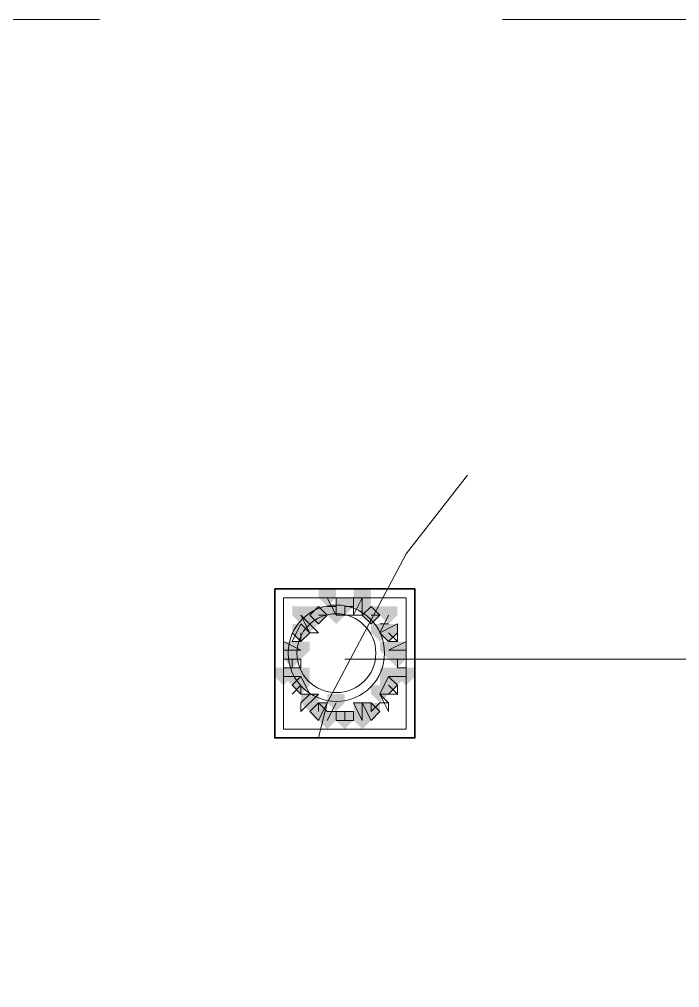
# Model space of a CAD drawing. Header units: millimetres. Extents: x 2315 to 4619, y 1334 to 1897.
# Drawn here: x 3926.3 to 3930.9, y 1554.92 to 1561.67 of the extents above; entities that cross this region are included whole.
import ezdxf

# ---------------------------------------------------------------- set-up
doc = ezdxf.new("R2010")
doc.units = ezdxf.units.MM
doc.linetypes.add('PDF_IMPORT', pattern=[1, 0.8, -0.2])
for name, color, linetype, true_color in [('PDF_10', 7, 'Continuous', 0x00b85c), ('PDF_AXIS', 7, 'Continuous', 0x00b85c), ('PDF_柱构件', 7, 'Continuous', 0x00b85c), ('PDF_转运站初步方案', 7, 'Continuous', 0x00b85c)]:
    doc.layers.add(name, color=color, linetype=linetype, true_color=true_color)
doc.layers.add('PDF_中心线层', color=1, linetype='Continuous')
doc.layers.add('PDF_粗实线层', color=7, linetype='Continuous')

msp = doc.modelspace()

# ---------------------------------------------------------------- hatches: boundary and pattern name
at = {"layer": 'PDF_10', "transparency": 33554559}
for points in [[(3928.3809, 1557.5774), (3928.3198, 1557.5774), (3928.3198, 1557.5163), (3928.3809, 1557.4552), (3928.442, 1557.5163), (3928.442, 1557.5774)], [(3928.3809, 1557.5774), (3928.3198, 1557.5774), (3928.3198, 1557.5163), (3928.3809, 1557.4552), (3928.442, 1557.5163), (3928.442, 1557.5774)], [(3928.3809, 1557.5774), (3928.3198, 1557.5774), (3928.3198, 1557.5163), (3928.3809, 1557.4552), (3928.442, 1557.5163), (3928.442, 1557.5774)], [(3928.5641, 1557.6385), (3928.5031, 1557.6385), (3928.5031, 1557.5774), (3928.5641, 1557.5163), (3928.6252, 1557.5774), (3928.6252, 1557.6385)], [(3928.5641, 1557.6385), (3928.5031, 1557.6385), (3928.5031, 1557.5774), (3928.5641, 1557.5163), (3928.6252, 1557.5774), (3928.6252, 1557.6385)], [(3928.7474, 1557.5774), (3928.6863, 1557.5774), (3928.6863, 1557.5163), (3928.7474, 1557.4552), (3928.8085, 1557.5163), (3928.8085, 1557.5774)], [(3928.7474, 1557.5774), (3928.6863, 1557.5774), (3928.6863, 1557.5163), (3928.7474, 1557.4552), (3928.8085, 1557.5163), (3928.8085, 1557.5774)], [(3928.7474, 1557.5774), (3928.6863, 1557.5774), (3928.6863, 1557.5163), (3928.7474, 1557.4552), (3928.8085, 1557.5163), (3928.8085, 1557.5774)], [(3928.2587, 1557.4552), (3928.1976, 1557.4552), (3928.1976, 1557.3941), (3928.2587, 1557.333), (3928.3198, 1557.3941), (3928.3198, 1557.4552)], [(3928.2587, 1557.4552), (3928.1976, 1557.4552), (3928.1976, 1557.3941), (3928.2587, 1557.333), (3928.3198, 1557.3941), (3928.3198, 1557.4552)], [(3928.8695, 1557.4552), (3928.8085, 1557.4552), (3928.8085, 1557.3941), (3928.8695, 1557.333), (3928.9306, 1557.3941), (3928.9306, 1557.4552)], [(3928.8695, 1557.4552), (3928.8085, 1557.4552), (3928.8085, 1557.3941), (3928.8695, 1557.333), (3928.9306, 1557.3941), (3928.9306, 1557.4552)], [(3928.1976, 1557.272), (3928.1366, 1557.272), (3928.1366, 1557.2109), (3928.1976, 1557.1498), (3928.2587, 1557.2109), (3928.2587, 1557.272)], [(3928.1976, 1557.272), (3928.1366, 1557.272), (3928.1366, 1557.2109), (3928.1976, 1557.1498), (3928.2587, 1557.2109), (3928.2587, 1557.272)], [(3928.1976, 1557.272), (3928.1366, 1557.272), (3928.1366, 1557.2109), (3928.1976, 1557.1498), (3928.2587, 1557.2109), (3928.2587, 1557.272)], [(3928.9306, 1557.272), (3928.8695, 1557.272), (3928.8695, 1557.2109), (3928.9306, 1557.1498), (3928.9917, 1557.2109), (3928.9917, 1557.272)], [(3928.9306, 1557.272), (3928.8695, 1557.272), (3928.8695, 1557.2109), (3928.9306, 1557.1498), (3928.9917, 1557.2109), (3928.9917, 1557.272)], [(3928.2587, 1557.0887), (3928.1976, 1557.0887), (3928.1976, 1557.0276), (3928.2587, 1556.9666), (3928.3198, 1557.0276), (3928.3198, 1557.0887)], [(3928.2587, 1557.0887), (3928.1976, 1557.0887), (3928.1976, 1557.0276), (3928.2587, 1556.9666), (3928.3198, 1557.0276), (3928.3198, 1557.0887)], [(3928.8695, 1557.0887), (3928.8085, 1557.0887), (3928.8085, 1557.0276), (3928.8695, 1556.9666), (3928.9306, 1557.0276), (3928.9306, 1557.0887)], [(3928.8695, 1557.0887), (3928.8085, 1557.0887), (3928.8085, 1557.0276), (3928.8695, 1556.9666), (3928.9306, 1557.0276), (3928.9306, 1557.0887)], [(3928.3809, 1556.9055), (3928.3198, 1556.9055), (3928.3198, 1556.8444), (3928.3809, 1556.7833), (3928.442, 1556.8444), (3928.442, 1556.9055)], [(3928.3809, 1556.9055), (3928.3198, 1556.9055), (3928.3198, 1556.8444), (3928.3809, 1556.7833), (3928.442, 1556.8444), (3928.442, 1556.9055)], [(3928.7474, 1556.9055), (3928.6863, 1556.9055), (3928.6863, 1556.8444), (3928.7474, 1556.7833), (3928.8085, 1556.8444), (3928.8085, 1556.9055)], [(3928.7474, 1556.9055), (3928.6863, 1556.9055), (3928.6863, 1556.8444), (3928.7474, 1556.7833), (3928.8085, 1556.8444), (3928.8085, 1556.9055)], [(3928.5641, 1556.8444), (3928.5031, 1556.8444), (3928.5031, 1556.7833), (3928.5641, 1556.7222), (3928.6252, 1556.7833), (3928.6252, 1556.8444)], [(3928.5641, 1556.8444), (3928.5031, 1556.8444), (3928.5031, 1556.7833), (3928.5641, 1556.7222), (3928.6252, 1556.7833), (3928.6252, 1556.8444)]]:
    msp.add_hatch(color=6, dxfattribs=at).paths.add_polyline_path(points)
at = {"layer": 'PDF_柱构件', "transparency": 33554559}
for points in [[(3928.442, 1557.6995), (3928.3809, 1557.6995), (3928.3809, 1557.6385), (3928.442, 1557.5774), (3928.5031, 1557.6385), (3928.5031, 1557.6995)], [(3928.6863, 1557.6995), (3928.6252, 1557.6995), (3928.6252, 1557.6385), (3928.6863, 1557.5774), (3928.7474, 1557.6385), (3928.7474, 1557.6995)], [(3928.2587, 1557.5774), (3928.1976, 1557.5774), (3928.1976, 1557.5163), (3928.2587, 1557.4552), (3928.3198, 1557.5163), (3928.3198, 1557.5774)], [(3928.5031, 1557.5774), (3928.442, 1557.5774), (3928.442, 1557.5163), (3928.5031, 1557.4552), (3928.5641, 1557.5163), (3928.5641, 1557.5774)], [(3928.6863, 1557.6385), (3928.6252, 1557.6385), (3928.6252, 1557.5774), (3928.6863, 1557.5163), (3928.7474, 1557.5774), (3928.7474, 1557.6385)], [(3928.8695, 1557.5774), (3928.8085, 1557.5774), (3928.8085, 1557.5163), (3928.8695, 1557.4552), (3928.9306, 1557.5163), (3928.9306, 1557.5774)], [(3928.3198, 1557.5163), (3928.2587, 1557.5163), (3928.2587, 1557.4552), (3928.3198, 1557.3941), (3928.3809, 1557.4552), (3928.3809, 1557.5163)], [(3928.8085, 1557.4552), (3928.7474, 1557.4552), (3928.7474, 1557.3941), (3928.8085, 1557.333), (3928.8695, 1557.3941), (3928.8695, 1557.4552)], [(3928.1976, 1557.333), (3928.1366, 1557.333), (3928.1366, 1557.272), (3928.1976, 1557.2109), (3928.2587, 1557.272), (3928.2587, 1557.333)], [(3928.2587, 1557.333), (3928.1976, 1557.333), (3928.1976, 1557.272), (3928.2587, 1557.2109), (3928.3198, 1557.272), (3928.3198, 1557.333)], [(3928.8695, 1557.333), (3928.8085, 1557.333), (3928.8085, 1557.272), (3928.8695, 1557.2109), (3928.9306, 1557.272), (3928.9306, 1557.333)], [(3928.9306, 1557.333), (3928.8695, 1557.333), (3928.8695, 1557.272), (3928.9306, 1557.2109), (3928.9917, 1557.272), (3928.9917, 1557.333)], [(3928.1366, 1557.1498), (3928.0755, 1557.1498), (3928.0755, 1557.0887), (3928.1366, 1557.0276), (3928.1976, 1557.0887), (3928.1976, 1557.1498)], [(3928.1976, 1557.1498), (3928.1366, 1557.1498), (3928.1366, 1557.0887), (3928.1976, 1557.0276), (3928.2587, 1557.0887), (3928.2587, 1557.1498)], [(3928.2587, 1557.1498), (3928.1976, 1557.1498), (3928.1976, 1557.0887), (3928.2587, 1557.0276), (3928.3198, 1557.0887), (3928.3198, 1557.1498)], [(3928.8695, 1557.1498), (3928.8085, 1557.1498), (3928.8085, 1557.0887), (3928.8695, 1557.0276), (3928.9306, 1557.0887), (3928.9306, 1557.1498)], [(3928.9306, 1557.1498), (3928.8695, 1557.1498), (3928.8695, 1557.0887), (3928.9306, 1557.0276), (3928.9917, 1557.0887), (3928.9917, 1557.1498)], [(3928.9917, 1557.1498), (3928.9306, 1557.1498), (3928.9306, 1557.0887), (3928.9917, 1557.0276), (3929.0528, 1557.0887), (3929.0528, 1557.1498)], [(3928.3198, 1556.9666), (3928.2587, 1556.9666), (3928.2587, 1556.9055), (3928.3198, 1556.8444), (3928.3809, 1556.9055), (3928.3809, 1556.9666)], [(3928.5031, 1556.9666), (3928.442, 1556.9666), (3928.442, 1556.9055), (3928.5031, 1556.8444), (3928.5641, 1556.9055), (3928.5641, 1556.9666)], [(3928.8085, 1557.0276), (3928.7474, 1557.0276), (3928.7474, 1556.9666), (3928.8085, 1556.9055), (3928.8695, 1556.9666), (3928.8695, 1557.0276)], [(3928.6863, 1556.9055), (3928.6252, 1556.9055), (3928.6252, 1556.8444), (3928.6863, 1556.7833), (3928.7474, 1556.8444), (3928.7474, 1556.9055)], [(3928.442, 1556.8444), (3928.3809, 1556.8444), (3928.3809, 1556.7833), (3928.442, 1556.7222), (3928.5031, 1556.7833), (3928.5031, 1556.8444)], [(3928.6863, 1556.8444), (3928.6252, 1556.8444), (3928.6252, 1556.7833), (3928.6863, 1556.7222), (3928.7474, 1556.7833), (3928.7474, 1556.8444)]]:
    msp.add_hatch(color=6, dxfattribs=at).paths.add_polyline_path(points)
at = {"layer": 'PDF_转运站初步方案', "transparency": 33554559}
for points in [[(3928.3809, 1557.5774), (3928.3198, 1557.5774), (3928.3198, 1557.5163), (3928.3809, 1557.4552), (3928.442, 1557.5163), (3928.442, 1557.5774)], [(3928.3809, 1557.5774), (3928.3198, 1557.5774), (3928.3198, 1557.5163), (3928.3809, 1557.4552), (3928.442, 1557.5163), (3928.442, 1557.5774)], [(3928.5641, 1557.6385), (3928.5031, 1557.6385), (3928.5031, 1557.5774), (3928.5641, 1557.5163), (3928.6252, 1557.5774), (3928.6252, 1557.6385)], [(3928.5641, 1557.6385), (3928.5031, 1557.6385), (3928.5031, 1557.5774), (3928.5641, 1557.5163), (3928.6252, 1557.5774), (3928.6252, 1557.6385)], [(3928.7474, 1557.5774), (3928.6863, 1557.5774), (3928.6863, 1557.5163), (3928.7474, 1557.4552), (3928.8085, 1557.5163), (3928.8085, 1557.5774)], [(3928.7474, 1557.5774), (3928.6863, 1557.5774), (3928.6863, 1557.5163), (3928.7474, 1557.4552), (3928.8085, 1557.5163), (3928.8085, 1557.5774)], [(3928.2587, 1557.4552), (3928.1976, 1557.4552), (3928.1976, 1557.3941), (3928.2587, 1557.333), (3928.3198, 1557.3941), (3928.3198, 1557.4552)], [(3928.2587, 1557.4552), (3928.1976, 1557.4552), (3928.1976, 1557.3941), (3928.2587, 1557.333), (3928.3198, 1557.3941), (3928.3198, 1557.4552)], [(3928.8695, 1557.4552), (3928.8085, 1557.4552), (3928.8085, 1557.3941), (3928.8695, 1557.333), (3928.9306, 1557.3941), (3928.9306, 1557.4552)], [(3928.8695, 1557.4552), (3928.8085, 1557.4552), (3928.8085, 1557.3941), (3928.8695, 1557.333), (3928.9306, 1557.3941), (3928.9306, 1557.4552)], [(3928.1976, 1557.272), (3928.1366, 1557.272), (3928.1366, 1557.2109), (3928.1976, 1557.1498), (3928.2587, 1557.2109), (3928.2587, 1557.272)], [(3928.1976, 1557.272), (3928.1366, 1557.272), (3928.1366, 1557.2109), (3928.1976, 1557.1498), (3928.2587, 1557.2109), (3928.2587, 1557.272)], [(3928.9306, 1557.272), (3928.8695, 1557.272), (3928.8695, 1557.2109), (3928.9306, 1557.1498), (3928.9917, 1557.2109), (3928.9917, 1557.272)], [(3928.9306, 1557.272), (3928.8695, 1557.272), (3928.8695, 1557.2109), (3928.9306, 1557.1498), (3928.9917, 1557.2109), (3928.9917, 1557.272)], [(3928.2587, 1557.0887), (3928.1976, 1557.0887), (3928.1976, 1557.0276), (3928.2587, 1556.9666), (3928.3198, 1557.0276), (3928.3198, 1557.0887)], [(3928.2587, 1557.0887), (3928.1976, 1557.0887), (3928.1976, 1557.0276), (3928.2587, 1556.9666), (3928.3198, 1557.0276), (3928.3198, 1557.0887)], [(3928.8695, 1557.0887), (3928.8085, 1557.0887), (3928.8085, 1557.0276), (3928.8695, 1556.9666), (3928.9306, 1557.0276), (3928.9306, 1557.0887)], [(3928.8695, 1557.0887), (3928.8085, 1557.0887), (3928.8085, 1557.0276), (3928.8695, 1556.9666), (3928.9306, 1557.0276), (3928.9306, 1557.0887)], [(3928.3809, 1556.9055), (3928.3198, 1556.9055), (3928.3198, 1556.8444), (3928.3809, 1556.7833), (3928.442, 1556.8444), (3928.442, 1556.9055)], [(3928.3809, 1556.9055), (3928.3198, 1556.9055), (3928.3198, 1556.8444), (3928.3809, 1556.7833), (3928.442, 1556.8444), (3928.442, 1556.9055)], [(3928.7474, 1556.9055), (3928.6863, 1556.9055), (3928.6863, 1556.8444), (3928.7474, 1556.7833), (3928.8085, 1556.8444), (3928.8085, 1556.9055)], [(3928.7474, 1556.9055), (3928.6863, 1556.9055), (3928.6863, 1556.8444), (3928.7474, 1556.7833), (3928.8085, 1556.8444), (3928.8085, 1556.9055)], [(3928.5641, 1556.8444), (3928.5031, 1556.8444), (3928.5031, 1556.7833), (3928.5641, 1556.7222), (3928.6252, 1556.7833), (3928.6252, 1556.8444)], [(3928.5641, 1556.8444), (3928.5031, 1556.8444), (3928.5031, 1556.7833), (3928.5641, 1556.7222), (3928.6252, 1556.7833), (3928.6252, 1556.8444)]]:
    msp.add_hatch(color=6, dxfattribs=at).paths.add_polyline_path(points)

# ---------------------------------------------------------------- linework, layer by layer
at = {"layer": 'PDF_10', "color": 6, "lineweight": 18}
for points in [[(3928.5641, 1557.5163), (3928.5641, 1557.5774), (3928.6252, 1557.5774)], [(3928.3809, 1557.5163), (3928.442, 1557.5163)], [(3928.7474, 1557.5163), (3928.8085, 1557.5163)], [(3928.1976, 1557.3941), (3928.2587, 1557.333), (3928.2587, 1557.3941)], [(3928.8695, 1557.3941), (3928.9306, 1557.333)], [(3928.8695, 1557.333), (3928.9306, 1557.3941)], [(3928.1976, 1557.1498), (3928.1976, 1557.2109)], [(3928.9917, 1557.2109), (3928.9306, 1557.2109), (3928.9306, 1557.1498)], [(3928.2587, 1556.9666), (3928.2587, 1557.0276), (3928.1976, 1556.9666)], [(3928.9306, 1557.0276), (3928.8695, 1556.9666)], [(3928.8695, 1557.0276), (3928.9306, 1556.9666)], [(3928.442, 1556.8444), (3928.3809, 1556.9055), (3928.3809, 1556.8444)], [(3928.8085, 1556.9055), (3928.7474, 1556.8444), (3928.7474, 1556.9055)], [(3928.6252, 1556.7833), (3928.5641, 1556.7833), (3928.5641, 1556.8444)]]:
    msp.add_lwpolyline(points, dxfattribs=at)
at = {"layer": 'PDF_AXIS', "color": 6, "lineweight": 18}
msp.add_lwpolyline([(3928.1366, 1557.6385), (3928.1366, 1556.7222), (3928.9917, 1556.7222), (3928.9917, 1557.6385)], close=True, dxfattribs=at)
at = {"layer": 'PDF_中心线层', "color": 5, "linetype": 'PDF_IMPORT', "lineweight": 18, "ltscale": 14.048656}
msp.add_lwpolyline([(3913.0495, 1534.672), (3983.0485, 1534.672), (3983.0485, 1561.6698), (3913.0495, 1561.6698), (3913.0495, 1534.672)], dxfattribs=at)
at = {"layer": 'PDF_中心线层', "color": 6, "lineweight": 18}
for points in [[(3929.4193, 1558.4936), (3928.9917, 1557.9439), (3928.442, 1556.9055), (3928.3809, 1556.6612)], [(3939.4977, 1557.2109), (3928.5641, 1557.2109)]]:
    msp.add_lwpolyline(points, dxfattribs=at)
at = {"layer": 'PDF_柱构件', "color": 6, "lineweight": 18}
for points in [[(3928.3809, 1557.4552), (3928.442, 1557.5163), (3928.3809, 1557.5774), (3928.3198, 1557.5163)], [(3928.442, 1557.6385), (3928.5031, 1557.5163)], [(3928.5031, 1557.5163), (3928.6252, 1557.5163), (3928.6252, 1557.6385), (3928.5031, 1557.6385)], [(3928.6863, 1557.6385), (3928.6252, 1557.5163), (3928.6863, 1557.5163)], [(3928.6863, 1557.5163), (3928.7474, 1557.4552), (3928.8085, 1557.5163), (3928.7474, 1557.5774)], [(3928.2587, 1557.5163), (3928.3198, 1557.3941), (3928.3809, 1557.3941)], [(3928.8695, 1557.5163), (3928.8085, 1557.3941)], [(3928.2587, 1557.333), (3928.3198, 1557.3941), (3928.2587, 1557.4552), (3928.1976, 1557.333)], [(3928.8085, 1557.3941), (3928.8695, 1557.333), (3928.9306, 1557.333), (3928.9306, 1557.4552)], [(3928.1366, 1557.272), (3928.2587, 1557.272), (3928.1366, 1557.333)], [(3928.9917, 1557.333), (3928.8695, 1557.272), (3928.9917, 1557.272)], [(3928.2587, 1557.1498), (3928.2587, 1557.2109), (3928.1366, 1557.2109), (3928.1366, 1557.1498)], [(3928.9306, 1557.2109), (3928.9306, 1557.1498), (3928.9917, 1557.1498), (3928.9917, 1557.2109)], [(3928.1366, 1557.0887), (3928.2587, 1557.0887)], [(3928.3198, 1556.9666), (3928.2587, 1557.0887), (3928.1976, 1557.0276), (3928.2587, 1556.9666)], [(3928.8695, 1557.0887), (3928.8085, 1556.9666), (3928.9306, 1556.9666), (3928.9306, 1557.0276)], [(3928.9917, 1557.0887), (3928.8695, 1557.0887)], [(3928.2587, 1556.8444), (3928.3809, 1556.9666), (3928.3198, 1556.9666), (3928.2587, 1556.9055)], [(3928.442, 1556.9055), (3928.3809, 1556.9055), (3928.3198, 1556.8444), (3928.3809, 1556.7833)], [(3928.442, 1556.7833), (3928.5031, 1556.9055)], [(3928.6863, 1556.7833), (3928.6863, 1556.9055), (3928.6252, 1556.9055)], [(3928.7474, 1556.9055), (3928.6863, 1556.9055), (3928.7474, 1556.7833), (3928.8085, 1556.8444)], [(3928.6252, 1556.8444), (3928.5031, 1556.8444), (3928.5031, 1556.7833), (3928.6252, 1556.7833)]]:
    msp.add_lwpolyline(points, close=True, dxfattribs=at)
for points in [[(3928.442, 1557.5774), (3928.5031, 1557.5774)], [(3928.8085, 1557.4552), (3928.8695, 1557.4552)], [(3928.8695, 1556.9055), (3928.8085, 1556.9666), (3928.8695, 1556.8444), (3928.8695, 1556.9055), (3928.8085, 1556.9055)], [(3928.5031, 1556.8444), (3928.442, 1556.8444)]]:
    msp.add_lwpolyline(points, dxfattribs=at)
at = {"layer": 'PDF_粗实线层', "color": 6, "lineweight": 35}
msp.add_lwpolyline([(3928.0755, 1557.6995), (3928.0755, 1556.6612), (3929.0528, 1556.6612), (3929.0528, 1557.6995)], close=True, dxfattribs=at)
at = {"layer": 'PDF_转运站初步方案', "color": 6, "lineweight": 18}
for radius in [0.3359, 0.2749]:
    msp.add_circle((3928.5054, 1557.2514), radius, dxfattribs=at)

doc.saveas('drawing.dxf')
